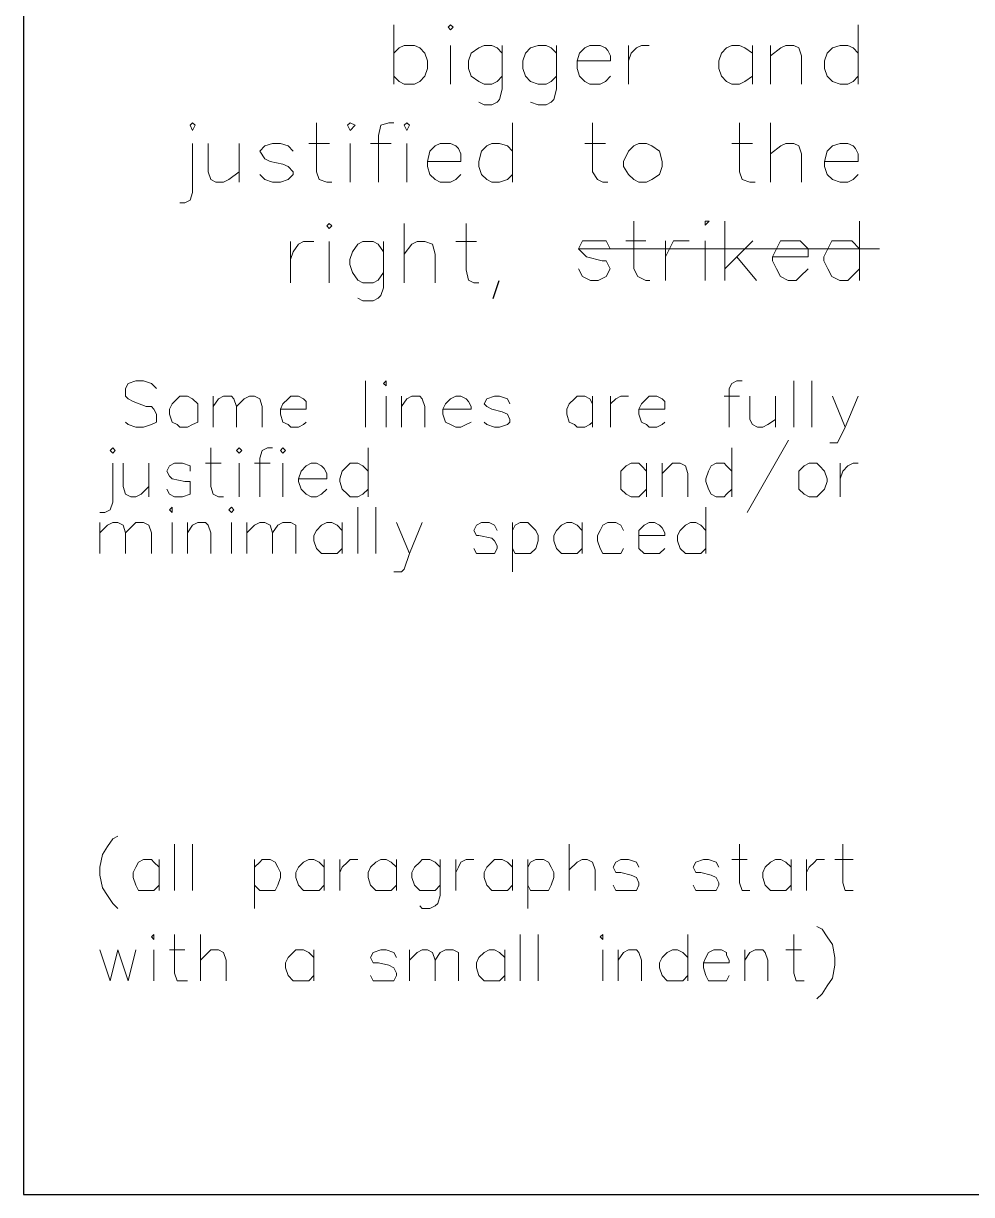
# Model space of a CAD drawing. Header units: millimetres. Extents: x -1200100 to -1199960, y -800082 to -800000.
# Drawn here: x -1199994.613 to -1199990.613, y -800019 to -800014.06 of the extents above; entities that cross this region are included whole.
import ezdxf

# ---------------------------------------------------------------- set-up
doc = ezdxf.new("R2010")
doc.units = ezdxf.units.MM
doc.header["$LTSCALE"] = 0.05
doc.layers.add('Drawing Contents', color=9, linetype='Continuous')
doc.layers.add('Should Look Like This', color=7, linetype='Continuous')

msp = doc.modelspace()

# ---------------------------------------------------------------- linework, layer by layer
at = {"layer": 'Drawing Contents'}
msp.add_lwpolyline([(-1199994.6132, -800019), (-1199986.6132, -800019), (-1199986.6132, -800011), (-1199994.6132, -800011)], close=True, dxfattribs=at)
at = {"layer": 'Should Look Like This'}
msp.add_line((-1199992.6071, -800015.1461), (-1199992.6328, -800015.2214), dxfattribs=at)
at = {"layer": 'Should Look Like This', "color": 7, "lineweight": 0}
for points in [[(-1199993.0504, -800014.3159), (-1199993.0504, -800014.0656)], [(-1199991.0915, -800014.0656), (-1199991.0915, -800014.3159)], [(-1199993.0504, -800014.1853), (-1199993.0286, -800014.1636), (-1199993.0068, -800014.1527), (-1199992.9633, -800014.1527), (-1199992.9415, -800014.1636), (-1199992.9198, -800014.1853), (-1199992.9089, -800014.218), (-1199992.9089, -800014.2506), (-1199992.9198, -800014.2833), (-1199992.9415, -800014.305), (-1199992.9633, -800014.3159), (-1199993.0068, -800014.3159), (-1199993.0286, -800014.305), (-1199993.0504, -800014.2833)], [(-1199992.8109, -800014.1527), (-1199992.8109, -800014.3159)], [(-1199992.5933, -800014.1853), (-1199992.6151, -800014.1636), (-1199992.6368, -800014.1527), (-1199992.6695, -800014.1527), (-1199992.6912, -800014.1636), (-1199992.7239, -800014.1853), (-1199992.7348, -800014.218), (-1199992.7348, -800014.2506), (-1199992.7239, -800014.2833), (-1199992.6912, -800014.305), (-1199992.6695, -800014.3159), (-1199992.6368, -800014.3159), (-1199992.6151, -800014.305), (-1199992.5933, -800014.2833)], [(-1199992.5933, -800014.1527), (-1199992.5933, -800014.3377), (-1199992.6042, -800014.3812), (-1199992.6151, -800014.3921), (-1199992.6368, -800014.403), (-1199992.6695, -800014.403), (-1199992.6912, -800014.3921)], [(-1199992.3648, -800014.1853), (-1199992.3865, -800014.1636), (-1199992.4083, -800014.1527), (-1199992.4409, -800014.1527), (-1199992.4736, -800014.1636), (-1199992.4954, -800014.1853), (-1199992.5062, -800014.218), (-1199992.5062, -800014.2506), (-1199992.4954, -800014.2833), (-1199992.4736, -800014.305), (-1199992.4409, -800014.3159), (-1199992.4083, -800014.3159), (-1199992.3865, -800014.305), (-1199992.3648, -800014.2833)], [(-1199992.3648, -800014.1527), (-1199992.3648, -800014.3377), (-1199992.3756, -800014.3812), (-1199992.3865, -800014.3921), (-1199992.4083, -800014.403), (-1199992.4409, -800014.403), (-1199992.4736, -800014.3921)], [(-1199992.2777, -800014.218), (-1199992.1362, -800014.218), (-1199992.1362, -800014.1962), (-1199992.1471, -800014.1744), (-1199992.158, -800014.1636), (-1199992.1798, -800014.1527), (-1199992.2233, -800014.1527), (-1199992.2451, -800014.1636), (-1199992.2668, -800014.1853), (-1199992.2777, -800014.218), (-1199992.2777, -800014.2506), (-1199992.2668, -800014.2833), (-1199992.2451, -800014.305), (-1199992.2233, -800014.3159), (-1199992.1798, -800014.3159), (-1199992.158, -800014.305), (-1199992.1362, -800014.2833)], [(-1199992.0601, -800014.3159), (-1199992.0601, -800014.1527)], [(-1199992.0601, -800014.218), (-1199992.0492, -800014.1853), (-1199992.0274, -800014.1636), (-1199992.0056, -800014.1527), (-1199991.973, -800014.1527)], [(-1199991.5377, -800014.1853), (-1199991.5703, -800014.1636), (-1199991.5921, -800014.1527), (-1199991.6248, -800014.1527), (-1199991.6465, -800014.1636), (-1199991.6683, -800014.1853), (-1199991.6792, -800014.218), (-1199991.6792, -800014.2506), (-1199991.6683, -800014.2833), (-1199991.6465, -800014.305), (-1199991.6248, -800014.3159), (-1199991.5921, -800014.3159), (-1199991.5703, -800014.305), (-1199991.5377, -800014.2833)], [(-1199991.5377, -800014.1527), (-1199991.5377, -800014.3159)], [(-1199991.4615, -800014.3159), (-1199991.4615, -800014.1527)], [(-1199991.4615, -800014.1962), (-1199991.418, -800014.1636), (-1199991.3962, -800014.1527), (-1199991.3636, -800014.1527), (-1199991.3418, -800014.1636), (-1199991.3309, -800014.1962), (-1199991.3309, -800014.3159)], [(-1199991.0915, -800014.1853), (-1199991.1133, -800014.1636), (-1199991.1351, -800014.1527), (-1199991.1677, -800014.1527), (-1199991.2003, -800014.1636), (-1199991.2221, -800014.1853), (-1199991.233, -800014.218), (-1199991.233, -800014.2506), (-1199991.2221, -800014.2833), (-1199991.2003, -800014.305), (-1199991.1677, -800014.3159), (-1199991.1351, -800014.3159), (-1199991.1133, -800014.305), (-1199991.0915, -800014.2833)], [(-1199993.3768, -800014.4791), (-1199993.3768, -800014.6859), (-1199993.3659, -800014.7186), (-1199993.3333, -800014.7294), (-1199993.3115, -800014.7294)], [(-1199993.0504, -800014.4791), (-1199993.0721, -800014.4791), (-1199993.1048, -800014.49), (-1199993.1156, -800014.5336), (-1199993.1156, -800014.7294)], [(-1199992.5498, -800014.4791), (-1199992.5498, -800014.7294)], [(-1199992.2124, -800014.4791), (-1199992.2124, -800014.6859), (-1199992.1906, -800014.7186), (-1199992.1689, -800014.7294), (-1199992.1471, -800014.7294)], [(-1199991.5921, -800014.4791), (-1199991.5921, -800014.6859), (-1199991.5812, -800014.7186), (-1199991.5486, -800014.7294), (-1199991.5268, -800014.7294)], [(-1199991.4615, -800014.7294), (-1199991.4615, -800014.4791)], [(-1199993.8992, -800014.5662), (-1199993.8992, -800014.773), (-1199993.9101, -800014.8056), (-1199993.9318, -800014.8165), (-1199993.9536, -800014.8165)], [(-1199993.8339, -800014.5662), (-1199993.8339, -800014.6859), (-1199993.823, -800014.7186), (-1199993.8012, -800014.7294), (-1199993.7686, -800014.7294), (-1199993.7468, -800014.7186), (-1199993.7033, -800014.6859)], [(-1199993.7033, -800014.5662), (-1199993.7033, -800014.7294)], [(-1199993.4748, -800014.5989), (-1199993.4965, -800014.5771), (-1199993.5292, -800014.5662), (-1199993.5618, -800014.5662), (-1199993.5945, -800014.5771), (-1199993.6162, -800014.5989), (-1199993.5945, -800014.6315), (-1199993.5727, -800014.6424), (-1199993.5183, -800014.6533), (-1199993.4965, -800014.6641), (-1199993.4748, -800014.6859), (-1199993.4748, -800014.6968), (-1199993.4965, -800014.7186), (-1199993.5292, -800014.7294), (-1199993.5618, -800014.7294), (-1199993.5945, -800014.7186), (-1199993.6162, -800014.6968)], [(-1199993.4095, -800014.5662), (-1199993.3224, -800014.5662)], [(-1199993.2354, -800014.5662), (-1199993.2354, -800014.7294)], [(-1199993.1483, -800014.5662), (-1199993.0612, -800014.5662)], [(-1199992.9959, -800014.5662), (-1199992.9959, -800014.7294)], [(-1199992.9089, -800014.6424), (-1199992.7674, -800014.6424), (-1199992.7674, -800014.6097), (-1199992.7783, -800014.588), (-1199992.7892, -800014.5771), (-1199992.8109, -800014.5662), (-1199992.8545, -800014.5662), (-1199992.8762, -800014.5771), (-1199992.898, -800014.5989), (-1199992.9089, -800014.6424), (-1199992.9089, -800014.6641), (-1199992.898, -800014.6968), (-1199992.8762, -800014.7186), (-1199992.8545, -800014.7294), (-1199992.8109, -800014.7294), (-1199992.7892, -800014.7186), (-1199992.7674, -800014.6968)], [(-1199992.5498, -800014.5989), (-1199992.5715, -800014.5771), (-1199992.6042, -800014.5662), (-1199992.6368, -800014.5662), (-1199992.6586, -800014.5771), (-1199992.6804, -800014.5989), (-1199992.6912, -800014.6424), (-1199992.6912, -800014.6641), (-1199992.6804, -800014.6968), (-1199992.6586, -800014.7186), (-1199992.6368, -800014.7294), (-1199992.6042, -800014.7294), (-1199992.5715, -800014.7186), (-1199992.5498, -800014.6968)], [(-1199992.2451, -800014.5662), (-1199992.158, -800014.5662)], [(-1199991.6248, -800014.5662), (-1199991.5377, -800014.5662)], [(-1199991.4615, -800014.6097), (-1199991.418, -800014.5771), (-1199991.3962, -800014.5662), (-1199991.3636, -800014.5662), (-1199991.3418, -800014.5771), (-1199991.3309, -800014.6097), (-1199991.3309, -800014.7294)], [(-1199991.233, -800014.6424), (-1199991.0915, -800014.6424), (-1199991.0915, -800014.6097), (-1199991.1024, -800014.588), (-1199991.1133, -800014.5771), (-1199991.1351, -800014.5662), (-1199991.1677, -800014.5662), (-1199991.2003, -800014.5771), (-1199991.2221, -800014.5989), (-1199991.233, -800014.6424), (-1199991.233, -800014.6641), (-1199991.2221, -800014.6968), (-1199991.2003, -800014.7186), (-1199991.1677, -800014.7294), (-1199991.1351, -800014.7294), (-1199991.1133, -800014.7186), (-1199991.0915, -800014.6968)], [(-1199993.0071, -800015.1539), (-1199993.0071, -800014.9036)], [(-1199992.7459, -800014.9036), (-1199992.7459, -800015.0994), (-1199992.7351, -800015.143), (-1199992.7133, -800015.1539), (-1199992.6915, -800015.1539)], [(-1199993.4859, -800015.1539), (-1199993.4859, -800014.9797)], [(-1199993.4859, -800015.0559), (-1199993.4751, -800015.0233), (-1199993.4533, -800014.9906), (-1199993.4315, -800014.9797), (-1199993.388, -800014.9797)], [(-1199993.3227, -800014.9797), (-1199993.3227, -800015.1539)], [(-1199993.0942, -800015.0233), (-1199993.1159, -800014.9906), (-1199993.1377, -800014.9797), (-1199993.1812, -800014.9797), (-1199993.203, -800014.9906), (-1199993.2248, -800015.0233), (-1199993.2356, -800015.0559), (-1199993.2356, -800015.0777), (-1199993.2248, -800015.1103), (-1199993.203, -800015.143), (-1199993.1812, -800015.1539), (-1199993.1377, -800015.1539), (-1199993.1159, -800015.143), (-1199993.0942, -800015.1103)], [(-1199993.0942, -800014.9797), (-1199993.0942, -800015.1756), (-1199993.1051, -800015.2083), (-1199993.1159, -800015.2192), (-1199993.1377, -800015.23), (-1199993.1812, -800015.23), (-1199993.203, -800015.2192)], [(-1199993.0071, -800015.0341), (-1199992.9745, -800014.9906), (-1199992.9527, -800014.9797), (-1199992.9201, -800014.9797), (-1199992.8874, -800014.9906), (-1199992.8765, -800015.0341), (-1199992.8765, -800015.1539)], [(-1199992.7895, -800014.9797), (-1199992.7024, -800014.9797)], [(-1199994.0515, -800015.6), (-1199994.0733, -800015.5783), (-1199994.1059, -800015.5674), (-1199994.1386, -800015.5674), (-1199994.1712, -800015.5783), (-1199994.1821, -800015.6), (-1199994.1821, -800015.6109), (-1199994.1821, -800015.6327), (-1199994.1712, -800015.6436), (-1199994.1495, -800015.6544), (-1199994.0951, -800015.6762), (-1199994.0733, -800015.6762), (-1199994.0624, -800015.6871), (-1199994.0515, -800015.7089), (-1199994.0515, -800015.7415), (-1199994.0733, -800015.7524), (-1199994.1059, -800015.7633), (-1199994.1386, -800015.7633), (-1199994.1712, -800015.7524), (-1199994.1821, -800015.7415)], [(-1199993.1701, -800015.7633), (-1199993.1701, -800015.5674)], [(-1199991.5812, -800015.5674), (-1199991.603, -800015.5674), (-1199991.6248, -800015.5783), (-1199991.6356, -800015.6), (-1199991.6356, -800015.7633)], [(-1199991.3636, -800015.7633), (-1199991.3636, -800015.5674)], [(-1199991.2874, -800015.7633), (-1199991.2874, -800015.5674)], [(-1199993.8121, -800015.7633), (-1199993.8121, -800015.6327)], [(-1199993.8121, -800015.6762), (-1199993.7904, -800015.6436), (-1199993.7686, -800015.6327), (-1199993.7359, -800015.6327), (-1199993.7251, -800015.6436), (-1199993.7142, -800015.6762), (-1199993.7142, -800015.7633)], [(-1199993.7142, -800015.6762), (-1199993.6815, -800015.6436), (-1199993.6598, -800015.6327), (-1199993.638, -800015.6327), (-1199993.6162, -800015.6436), (-1199993.6054, -800015.6762), (-1199993.6054, -800015.7633)], [(-1199993.5292, -800015.6871), (-1199993.4204, -800015.6871), (-1199993.4204, -800015.6762), (-1199993.4204, -800015.6544), (-1199993.4312, -800015.6436), (-1199993.453, -800015.6327), (-1199993.4856, -800015.6327), (-1199993.4965, -800015.6436), (-1199993.5183, -800015.6653), (-1199993.5292, -800015.6871), (-1199993.5292, -800015.7089), (-1199993.5183, -800015.7415), (-1199993.4965, -800015.7524), (-1199993.4856, -800015.7633), (-1199993.453, -800015.7633), (-1199993.4312, -800015.7524), (-1199993.4204, -800015.7415)], [(-1199993.083, -800015.6327), (-1199993.083, -800015.7633)], [(-1199993.0177, -800015.7633), (-1199993.0177, -800015.6327)], [(-1199993.0177, -800015.6762), (-1199992.9959, -800015.6436), (-1199992.9742, -800015.6327), (-1199992.9415, -800015.6327), (-1199992.9306, -800015.6436), (-1199992.9198, -800015.6762), (-1199992.9198, -800015.7633)], [(-1199992.8436, -800015.6871), (-1199992.7239, -800015.6871), (-1199992.7239, -800015.6762), (-1199992.7348, -800015.6544), (-1199992.7456, -800015.6436), (-1199992.7674, -800015.6327), (-1199992.7892, -800015.6327), (-1199992.8109, -800015.6436), (-1199992.8327, -800015.6653), (-1199992.8436, -800015.6871), (-1199992.8436, -800015.7089), (-1199992.8327, -800015.7415), (-1199992.8109, -800015.7524), (-1199992.7892, -800015.7633), (-1199992.7674, -800015.7633), (-1199992.7456, -800015.7524), (-1199992.7239, -800015.7415)], [(-1199992.5606, -800015.6653), (-1199992.5715, -800015.6436), (-1199992.6042, -800015.6327), (-1199992.6259, -800015.6327), (-1199992.6586, -800015.6436), (-1199992.6695, -800015.6653), (-1199992.6586, -800015.6762), (-1199992.6368, -800015.6871), (-1199992.5933, -800015.698), (-1199992.5715, -800015.7089), (-1199992.5606, -800015.7306), (-1199992.5606, -800015.7415), (-1199992.5715, -800015.7524), (-1199992.6042, -800015.7633), (-1199992.6259, -800015.7633), (-1199992.6586, -800015.7524), (-1199992.6695, -800015.7415)], [(-1199992.2124, -800015.6653), (-1199992.2233, -800015.6436), (-1199992.2451, -800015.6327), (-1199992.2777, -800015.6327), (-1199992.2886, -800015.6436), (-1199992.3104, -800015.6653), (-1199992.3212, -800015.6871), (-1199992.3212, -800015.7089), (-1199992.3104, -800015.7415), (-1199992.2886, -800015.7524), (-1199992.2777, -800015.7633), (-1199992.2451, -800015.7633), (-1199992.2233, -800015.7524), (-1199992.2124, -800015.7415)], [(-1199992.2124, -800015.6327), (-1199992.2124, -800015.7633)], [(-1199992.1362, -800015.7633), (-1199992.1362, -800015.6327)], [(-1199992.1362, -800015.6871), (-1199992.1362, -800015.6653), (-1199992.1145, -800015.6436), (-1199992.0927, -800015.6327), (-1199992.0601, -800015.6327)], [(-1199992.0165, -800015.6871), (-1199991.9077, -800015.6871), (-1199991.9077, -800015.6762), (-1199991.9077, -800015.6544), (-1199991.9186, -800015.6436), (-1199991.9403, -800015.6327), (-1199991.973, -800015.6327), (-1199991.9839, -800015.6436), (-1199992.0056, -800015.6653), (-1199992.0165, -800015.6871), (-1199992.0165, -800015.7089), (-1199992.0056, -800015.7415), (-1199991.9839, -800015.7524), (-1199991.973, -800015.7633), (-1199991.9403, -800015.7633), (-1199991.9186, -800015.7524), (-1199991.9077, -800015.7415)], [(-1199991.6574, -800015.6327), (-1199991.5921, -800015.6327)], [(-1199991.5486, -800015.6327), (-1199991.5486, -800015.7306), (-1199991.5377, -800015.7524), (-1199991.5159, -800015.7633), (-1199991.4942, -800015.7633), (-1199991.4724, -800015.7524), (-1199991.4398, -800015.7306)], [(-1199991.4398, -800015.6327), (-1199991.4398, -800015.7633)], [(-1199991.2003, -800015.6327), (-1199991.1459, -800015.7633), (-1199991.0915, -800015.6327)], [(-1199991.1459, -800015.7633), (-1199991.1786, -800015.8286), (-1199991.1895, -800015.8286), (-1199991.2112, -800015.8286)], [(-1199991.3853, -800015.8177), (-1199991.5595, -800016.1224)], [(-1199993.823, -800015.8503), (-1199993.823, -800016.0136), (-1199993.8121, -800016.0462), (-1199993.7904, -800016.0571), (-1199993.7686, -800016.0571)], [(-1199993.5618, -800015.8503), (-1199993.5836, -800015.8503), (-1199993.6054, -800015.8612), (-1199993.6162, -800015.8939), (-1199993.6162, -800016.0571)], [(-1199993.1592, -800015.8503), (-1199993.1592, -800016.0571)], [(-1199991.6248, -800015.8503), (-1199991.6248, -800016.0571)], [(-1199994.2365, -800015.9156), (-1199994.2365, -800016.0789), (-1199994.2474, -800016.1115), (-1199994.2692, -800016.1224), (-1199994.2909, -800016.1224)], [(-1199994.193, -800015.9156), (-1199994.193, -800016.0136), (-1199994.1821, -800016.0462), (-1199994.1604, -800016.0571), (-1199994.1386, -800016.0571), (-1199994.1168, -800016.0462), (-1199994.0842, -800016.0136)], [(-1199994.0842, -800015.9156), (-1199994.0842, -800016.0571)], [(-1199993.9101, -800015.9483), (-1199993.9101, -800015.9265), (-1199993.9427, -800015.9156), (-1199993.9754, -800015.9156), (-1199993.9971, -800015.9265), (-1199994.008, -800015.9483), (-1199993.9971, -800015.97), (-1199993.9862, -800015.9809), (-1199993.9318, -800015.9918), (-1199993.9101, -800015.9918), (-1199993.9101, -800016.0136), (-1199993.9101, -800016.0244), (-1199993.9101, -800016.0462), (-1199993.9427, -800016.0571), (-1199993.9754, -800016.0571), (-1199993.9971, -800016.0462), (-1199994.008, -800016.0244)], [(-1199993.8448, -800015.9156), (-1199993.7795, -800015.9156)], [(-1199993.7033, -800015.9156), (-1199993.7033, -800016.0571)], [(-1199993.638, -800015.9156), (-1199993.5727, -800015.9156)], [(-1199993.5183, -800015.9156), (-1199993.5183, -800016.0571)], [(-1199993.453, -800015.9809), (-1199993.3333, -800015.9809), (-1199993.3333, -800015.9592), (-1199993.3442, -800015.9374), (-1199993.3551, -800015.9265), (-1199993.3768, -800015.9156), (-1199993.3986, -800015.9156), (-1199993.4204, -800015.9265), (-1199993.4421, -800015.9483), (-1199993.453, -800015.9809), (-1199993.453, -800015.9918), (-1199993.4421, -800016.0244), (-1199993.4204, -800016.0462), (-1199993.3986, -800016.0571), (-1199993.3768, -800016.0571), (-1199993.3551, -800016.0462), (-1199993.3333, -800016.0244)], [(-1199993.1592, -800015.9483), (-1199993.1809, -800015.9265), (-1199993.2027, -800015.9156), (-1199993.2354, -800015.9156), (-1199993.2462, -800015.9265), (-1199993.268, -800015.9483), (-1199993.2789, -800015.9809), (-1199993.2789, -800015.9918), (-1199993.268, -800016.0244), (-1199993.2462, -800016.0462), (-1199993.2354, -800016.0571), (-1199993.2027, -800016.0571), (-1199993.1809, -800016.0462), (-1199993.1592, -800016.0244)], [(-1199991.9839, -800015.9483), (-1199992.0056, -800015.9265), (-1199992.0165, -800015.9156), (-1199992.0492, -800015.9156), (-1199992.0709, -800015.9265), (-1199992.0927, -800015.9483), (-1199992.0927, -800015.9809), (-1199992.0927, -800015.9918), (-1199992.0927, -800016.0244), (-1199992.0709, -800016.0462), (-1199992.0492, -800016.0571), (-1199992.0165, -800016.0571), (-1199992.0056, -800016.0462), (-1199991.9839, -800016.0244)], [(-1199991.9839, -800015.9156), (-1199991.9839, -800016.0571)], [(-1199991.9186, -800016.0571), (-1199991.9186, -800015.9156)], [(-1199991.9186, -800015.9592), (-1199991.8859, -800015.9265), (-1199991.8751, -800015.9156), (-1199991.8424, -800015.9156), (-1199991.8206, -800015.9265), (-1199991.8098, -800015.9592), (-1199991.8098, -800016.0571)], [(-1199991.6248, -800015.9483), (-1199991.6465, -800015.9265), (-1199991.6574, -800015.9156), (-1199991.6901, -800015.9156), (-1199991.7118, -800015.9265), (-1199991.7227, -800015.9483), (-1199991.7336, -800015.9809), (-1199991.7336, -800015.9918), (-1199991.7227, -800016.0244), (-1199991.7118, -800016.0462), (-1199991.6901, -800016.0571), (-1199991.6574, -800016.0571), (-1199991.6465, -800016.0462), (-1199991.6248, -800016.0244)], [(-1199991.1677, -800016.0571), (-1199991.1677, -800015.9156)], [(-1199991.1677, -800015.9809), (-1199991.1568, -800015.9483), (-1199991.1351, -800015.9265), (-1199991.1133, -800015.9156), (-1199991.0915, -800015.9156)], [(-1199993.2027, -800016.2965), (-1199993.2027, -800016.1006)], [(-1199993.1265, -800016.2965), (-1199993.1265, -800016.1006)], [(-1199991.7336, -800016.1006), (-1199991.7336, -800016.2965)], [(-1199994.2909, -800016.2965), (-1199994.2909, -800016.1659)], [(-1199994.2909, -800016.2094), (-1199994.2583, -800016.1768), (-1199994.2365, -800016.1659), (-1199994.2148, -800016.1659), (-1199994.193, -800016.1768), (-1199994.1821, -800016.2094), (-1199994.1821, -800016.2965)], [(-1199994.1821, -800016.2094), (-1199994.1495, -800016.1768), (-1199994.1386, -800016.1659), (-1199994.1059, -800016.1659), (-1199994.0842, -800016.1768), (-1199994.0733, -800016.2094), (-1199994.0733, -800016.2965)], [(-1199993.9862, -800016.1659), (-1199993.9862, -800016.2965)], [(-1199993.9209, -800016.2965), (-1199993.9209, -800016.1659)], [(-1199993.9209, -800016.2094), (-1199993.8992, -800016.1768), (-1199993.8774, -800016.1659), (-1199993.8448, -800016.1659), (-1199993.8339, -800016.1768), (-1199993.823, -800016.2094), (-1199993.823, -800016.2965)], [(-1199993.7359, -800016.1659), (-1199993.7359, -800016.2965)], [(-1199993.6707, -800016.2965), (-1199993.6707, -800016.1659)], [(-1199993.6707, -800016.2094), (-1199993.638, -800016.1768), (-1199993.6162, -800016.1659), (-1199993.5945, -800016.1659), (-1199993.5727, -800016.1768), (-1199993.5618, -800016.2094), (-1199993.5618, -800016.2965)], [(-1199993.5618, -800016.2094), (-1199993.5401, -800016.1768), (-1199993.5183, -800016.1659), (-1199993.4856, -800016.1659), (-1199993.4639, -800016.1768), (-1199993.4639, -800016.2094), (-1199993.4639, -800016.2965)], [(-1199993.268, -800016.1986), (-1199993.2898, -800016.1768), (-1199993.3115, -800016.1659), (-1199993.3333, -800016.1659), (-1199993.3551, -800016.1768), (-1199993.3768, -800016.1986), (-1199993.3877, -800016.2203), (-1199993.3877, -800016.2421), (-1199993.3768, -800016.2747), (-1199993.3551, -800016.2965), (-1199993.3333, -800016.2965), (-1199993.3115, -800016.2965), (-1199993.2898, -800016.2965), (-1199993.268, -800016.2747)], [(-1199993.268, -800016.1659), (-1199993.268, -800016.2965)], [(-1199993.0395, -800016.1659), (-1199992.9851, -800016.2965), (-1199992.9306, -800016.1659)], [(-1199992.6151, -800016.1986), (-1199992.6259, -800016.1768), (-1199992.6477, -800016.1659), (-1199992.6804, -800016.1659), (-1199992.7021, -800016.1768), (-1199992.713, -800016.1986), (-1199992.7021, -800016.2203), (-1199992.6912, -800016.2203), (-1199992.6368, -800016.2312), (-1199992.6259, -800016.2421), (-1199992.6151, -800016.2639), (-1199992.6151, -800016.2747), (-1199992.6259, -800016.2965), (-1199992.6477, -800016.2965), (-1199992.6804, -800016.2965), (-1199992.7021, -800016.2965), (-1199992.713, -800016.2747)], [(-1199992.5498, -800016.1659), (-1199992.5498, -800016.3727)], [(-1199992.5498, -800016.1986), (-1199992.5389, -800016.1768), (-1199992.5171, -800016.1659), (-1199992.4845, -800016.1659), (-1199992.4736, -800016.1768), (-1199992.4518, -800016.1986), (-1199992.4409, -800016.2203), (-1199992.4409, -800016.2421), (-1199992.4518, -800016.2747), (-1199992.4736, -800016.2965), (-1199992.4845, -800016.2965), (-1199992.5171, -800016.2965), (-1199992.5389, -800016.2965), (-1199992.5498, -800016.2747)], [(-1199992.2559, -800016.1986), (-1199992.2777, -800016.1768), (-1199992.2995, -800016.1659), (-1199992.3212, -800016.1659), (-1199992.343, -800016.1768), (-1199992.3648, -800016.1986), (-1199992.3756, -800016.2203), (-1199992.3756, -800016.2421), (-1199992.3648, -800016.2747), (-1199992.343, -800016.2965), (-1199992.3212, -800016.2965), (-1199992.2995, -800016.2965), (-1199992.2777, -800016.2965), (-1199992.2559, -800016.2747)], [(-1199992.2559, -800016.1659), (-1199992.2559, -800016.2965)], [(-1199992.0818, -800016.1986), (-1199992.0927, -800016.1768), (-1199992.1145, -800016.1659), (-1199992.1471, -800016.1659), (-1199992.1689, -800016.1768), (-1199992.1798, -800016.1986), (-1199992.1906, -800016.2203), (-1199992.1906, -800016.2421), (-1199992.1798, -800016.2747), (-1199992.1689, -800016.2965), (-1199992.1471, -800016.2965), (-1199992.1145, -800016.2965), (-1199992.0927, -800016.2965), (-1199992.0818, -800016.2747)], [(-1199992.0165, -800016.2203), (-1199991.9077, -800016.2203), (-1199991.9077, -800016.2094), (-1199991.9186, -800016.1877), (-1199991.9295, -800016.1768), (-1199991.9512, -800016.1659), (-1199991.973, -800016.1659), (-1199991.9948, -800016.1768), (-1199992.0165, -800016.1986), (-1199992.0165, -800016.2203), (-1199992.0165, -800016.2421), (-1199992.0165, -800016.2747), (-1199991.9948, -800016.2965), (-1199991.973, -800016.2965), (-1199991.9512, -800016.2965), (-1199991.9295, -800016.2965), (-1199991.9077, -800016.2747)], [(-1199991.7336, -800016.1986), (-1199991.7553, -800016.1768), (-1199991.7771, -800016.1659), (-1199991.7989, -800016.1659), (-1199991.8206, -800016.1768), (-1199991.8424, -800016.1986), (-1199991.8533, -800016.2203), (-1199991.8533, -800016.2421), (-1199991.8424, -800016.2747), (-1199991.8206, -800016.2965), (-1199991.7989, -800016.2965), (-1199991.7771, -800016.2965), (-1199991.7553, -800016.2965), (-1199991.7336, -800016.2747)], [(-1199992.9851, -800016.2965), (-1199993.0068, -800016.3618), (-1199993.0177, -800016.3727), (-1199993.0504, -800016.3727)]]:
    msp.add_lwpolyline(points, dxfattribs=at)
for points in [[(-1199992.8218, -800014.0765), (-1199992.8109, -800014.0874), (-1199992.8001, -800014.0765), (-1199992.8109, -800014.0656), (-1199992.8218, -800014.0765)], [(-1199993.9101, -800014.49), (-1199993.8992, -800014.5118), (-1199993.8883, -800014.49), (-1199993.8992, -800014.4791), (-1199993.9101, -800014.49)], [(-1199993.2462, -800014.49), (-1199993.2354, -800014.5118), (-1199993.2136, -800014.49), (-1199993.2354, -800014.4791), (-1199993.2462, -800014.49)], [(-1199993.0068, -800014.49), (-1199992.9959, -800014.5118), (-1199992.9851, -800014.49), (-1199992.9959, -800014.4791), (-1199993.0068, -800014.49)], [(-1199992.0165, -800014.5662), (-1199992.0383, -800014.5771), (-1199992.0601, -800014.5989), (-1199992.0818, -800014.6424), (-1199992.0818, -800014.6641), (-1199992.0601, -800014.6968), (-1199992.0383, -800014.7186), (-1199992.0165, -800014.7294), (-1199991.9839, -800014.7294), (-1199991.9621, -800014.7186), (-1199991.9295, -800014.6968), (-1199991.9186, -800014.6641), (-1199991.9186, -800014.6424), (-1199991.9295, -800014.5989), (-1199991.9621, -800014.5771), (-1199991.9839, -800014.5662), (-1199992.0165, -800014.5662)], [(-1199993.3336, -800014.9144), (-1199993.3227, -800014.9253), (-1199993.3118, -800014.9144), (-1199993.3227, -800014.9036), (-1199993.3336, -800014.9144)], [(-1199993.0939, -800015.5783), (-1199993.083, -800015.5892), (-1199993.083, -800015.5783), (-1199993.083, -800015.5674), (-1199993.0939, -800015.5783)], [(-1199993.9536, -800015.6327), (-1199993.9645, -800015.6436), (-1199993.9862, -800015.6653), (-1199993.9971, -800015.6871), (-1199993.9971, -800015.7089), (-1199993.9862, -800015.7415), (-1199993.9645, -800015.7524), (-1199993.9536, -800015.7633), (-1199993.9209, -800015.7633), (-1199993.8992, -800015.7524), (-1199993.8774, -800015.7415), (-1199993.8774, -800015.7089), (-1199993.8774, -800015.6871), (-1199993.8774, -800015.6653), (-1199993.8992, -800015.6436), (-1199993.9209, -800015.6327), (-1199993.9536, -800015.6327)], [(-1199994.2474, -800015.8612), (-1199994.2365, -800015.8721), (-1199994.2257, -800015.8612), (-1199994.2365, -800015.8503), (-1199994.2474, -800015.8612)], [(-1199993.7142, -800015.8612), (-1199993.7033, -800015.8721), (-1199993.6924, -800015.8612), (-1199993.7033, -800015.8503), (-1199993.7142, -800015.8612)], [(-1199993.5292, -800015.8612), (-1199993.5183, -800015.8721), (-1199993.5074, -800015.8612), (-1199993.5183, -800015.8503), (-1199993.5292, -800015.8612)], [(-1199991.2983, -800015.9156), (-1199991.3201, -800015.9265), (-1199991.3418, -800015.9483), (-1199991.3418, -800015.9809), (-1199991.3418, -800015.9918), (-1199991.3418, -800016.0244), (-1199991.3201, -800016.0462), (-1199991.2983, -800016.0571), (-1199991.2656, -800016.0571), (-1199991.2548, -800016.0462), (-1199991.233, -800016.0244), (-1199991.2221, -800015.9918), (-1199991.2221, -800015.9809), (-1199991.233, -800015.9483), (-1199991.2548, -800015.9265), (-1199991.2656, -800015.9156), (-1199991.2983, -800015.9156)], [(-1199993.9971, -800016.1115), (-1199993.9862, -800016.1224), (-1199993.9862, -800016.1115), (-1199993.9862, -800016.1006), (-1199993.9971, -800016.1115)], [(-1199993.7468, -800016.1115), (-1199993.7359, -800016.1224), (-1199993.7251, -800016.1115), (-1199993.7359, -800016.1006), (-1199993.7468, -800016.1115)]]:
    msp.add_lwpolyline(points, close=True, dxfattribs=at)
at = {"layer": 'Should Look Like This', "color": 1, "lineweight": 0}
for points in [[(-1199992.0378, -800014.8941), (-1199992.0378, -800015.0946), (-1199992.0211, -800015.128), (-1199991.9877, -800015.1447), (-1199991.971, -800015.1447)], [(-1199991.6536, -800015.1447), (-1199991.6536, -800014.8941)], [(-1199991.0856, -800014.8941), (-1199991.0856, -800015.1447)], [(-1199992.138, -800015.0111), (-1199992.1547, -800014.9777), (-1199992.1881, -800014.9777), (-1199992.2215, -800014.9777), (-1199992.255, -800014.9777), (-1199992.2717, -800015.0111), (-1199992.255, -800015.0278), (-1199992.2383, -800015.0445), (-1199992.1714, -800015.0612), (-1199992.1547, -800015.0612), (-1199992.138, -800015.0946), (-1199992.1547, -800015.128), (-1199992.1881, -800015.1447), (-1199992.2215, -800015.1447), (-1199992.255, -800015.128), (-1199992.2717, -800015.0946)], [(-1199992.0712, -800014.9777), (-1199991.9877, -800014.9777)], [(-1199991.9041, -800015.1447), (-1199991.9041, -800014.9777)], [(-1199991.9041, -800015.0445), (-1199991.8874, -800015.0111), (-1199991.8707, -800014.9777), (-1199991.8373, -800014.9777), (-1199991.8039, -800014.9777)], [(-1199991.7371, -800014.9777), (-1199991.7371, -800015.1447)], [(-1199991.5366, -800014.9777), (-1199991.6536, -800015.0946)], [(-1199991.4531, -800015.0445), (-1199991.3028, -800015.0445), (-1199991.3028, -800015.0111), (-1199991.3195, -800014.9944), (-1199991.3362, -800014.9777), (-1199991.3529, -800014.9777), (-1199991.3863, -800014.9777), (-1199991.4197, -800014.9777), (-1199991.4364, -800015.0111), (-1199991.4531, -800015.0445), (-1199991.4531, -800015.0612), (-1199991.4364, -800015.0946), (-1199991.4197, -800015.128), (-1199991.3863, -800015.1447), (-1199991.3529, -800015.1447), (-1199991.3362, -800015.128), (-1199991.3028, -800015.0946)], [(-1199991.0856, -800015.0111), (-1199991.119, -800014.9777), (-1199991.1357, -800014.9777), (-1199991.1691, -800014.9777), (-1199991.2025, -800014.9777), (-1199991.2192, -800015.0111), (-1199991.2359, -800015.0445), (-1199991.2359, -800015.0612), (-1199991.2192, -800015.0946), (-1199991.2025, -800015.128), (-1199991.1691, -800015.1447), (-1199991.1357, -800015.1447), (-1199991.119, -800015.128), (-1199991.0856, -800015.0946)], [(-1199992.2717, -800015.0111), (-1199991.0021, -800015.0111)], [(-1199991.6035, -800015.0445), (-1199991.5199, -800015.1447)]]:
    msp.add_lwpolyline(points, dxfattribs=at)
msp.add_lwpolyline([(-1199991.7371, -800014.8941), (-1199991.7371, -800014.9108), (-1199991.7204, -800014.8941), (-1199991.7371, -800014.8941)], close=True, dxfattribs=at)
at = {"layer": 'Should Look Like This', "color": 252, "lineweight": 0}
for points in [[(-1199994.2148, -800017.4889), (-1199994.2365, -800017.4997), (-1199994.2583, -800017.5324), (-1199994.2801, -800017.565), (-1199994.2909, -800017.6195), (-1199994.2909, -800017.6521), (-1199994.2801, -800017.7065), (-1199994.2583, -800017.7392), (-1199994.2365, -800017.7718), (-1199994.2148, -800017.7936)], [(-1199993.9754, -800017.7174), (-1199993.9754, -800017.5215)], [(-1199993.8992, -800017.7174), (-1199993.8992, -800017.5215)], [(-1199992.3104, -800017.7174), (-1199992.3104, -800017.5215)], [(-1199991.5921, -800017.5215), (-1199991.5921, -800017.6847), (-1199991.5812, -800017.7174), (-1199991.5703, -800017.7174), (-1199991.5486, -800017.7174)], [(-1199991.1568, -800017.5215), (-1199991.1568, -800017.6847), (-1199991.1459, -800017.7174), (-1199991.1242, -800017.7174), (-1199991.1133, -800017.7174)], [(-1199994.0407, -800017.6195), (-1199994.0624, -800017.5977), (-1199994.0733, -800017.5868), (-1199994.1059, -800017.5868), (-1199994.1277, -800017.5977), (-1199994.1386, -800017.6195), (-1199994.1495, -800017.6412), (-1199994.1495, -800017.663), (-1199994.1386, -800017.6956), (-1199994.1277, -800017.7174), (-1199994.1059, -800017.7174), (-1199994.0733, -800017.7174), (-1199994.0624, -800017.7174), (-1199994.0407, -800017.6956)], [(-1199994.0407, -800017.5868), (-1199994.0407, -800017.7174)], [(-1199993.638, -800017.5868), (-1199993.638, -800017.7936)], [(-1199993.638, -800017.6195), (-1199993.6162, -800017.5977), (-1199993.6054, -800017.5868), (-1199993.5727, -800017.5868), (-1199993.5509, -800017.5977), (-1199993.5401, -800017.6195), (-1199993.5292, -800017.6412), (-1199993.5292, -800017.663), (-1199993.5401, -800017.6956), (-1199993.5509, -800017.7174), (-1199993.5727, -800017.7174), (-1199993.6054, -800017.7174), (-1199993.6162, -800017.7174), (-1199993.638, -800017.6956)], [(-1199993.3442, -800017.6195), (-1199993.3659, -800017.5977), (-1199993.3877, -800017.5868), (-1199993.4095, -800017.5868), (-1199993.4312, -800017.5977), (-1199993.453, -800017.6195), (-1199993.4639, -800017.6412), (-1199993.4639, -800017.663), (-1199993.453, -800017.6956), (-1199993.4312, -800017.7174), (-1199993.4095, -800017.7174), (-1199993.3877, -800017.7174), (-1199993.3659, -800017.7174), (-1199993.3442, -800017.6956)], [(-1199993.3442, -800017.5868), (-1199993.3442, -800017.7174)], [(-1199993.2789, -800017.7174), (-1199993.2789, -800017.5868)], [(-1199993.2789, -800017.6412), (-1199993.268, -800017.6195), (-1199993.2462, -800017.5977), (-1199993.2354, -800017.5868), (-1199993.2027, -800017.5868)], [(-1199993.0395, -800017.6195), (-1199993.0612, -800017.5977), (-1199993.083, -800017.5868), (-1199993.1048, -800017.5868), (-1199993.1265, -800017.5977), (-1199993.1483, -800017.6195), (-1199993.1592, -800017.6412), (-1199993.1592, -800017.663), (-1199993.1483, -800017.6956), (-1199993.1265, -800017.7174), (-1199993.1048, -800017.7174), (-1199993.083, -800017.7174), (-1199993.0612, -800017.7174), (-1199993.0395, -800017.6956)], [(-1199993.0395, -800017.5868), (-1199993.0395, -800017.7174)], [(-1199992.8545, -800017.6195), (-1199992.8762, -800017.5977), (-1199992.898, -800017.5868), (-1199992.9306, -800017.5868), (-1199992.9415, -800017.5977), (-1199992.9633, -800017.6195), (-1199992.9742, -800017.6412), (-1199992.9742, -800017.663), (-1199992.9633, -800017.6956), (-1199992.9415, -800017.7174), (-1199992.9306, -800017.7174), (-1199992.898, -800017.7174), (-1199992.8762, -800017.7174), (-1199992.8545, -800017.6956)], [(-1199992.8545, -800017.5868), (-1199992.8545, -800017.7392), (-1199992.8654, -800017.7718), (-1199992.8762, -800017.7827), (-1199992.898, -800017.7936), (-1199992.9306, -800017.7936), (-1199992.9415, -800017.7827)], [(-1199992.7892, -800017.7174), (-1199992.7892, -800017.5868)], [(-1199992.7892, -800017.6412), (-1199992.7783, -800017.6195), (-1199992.7674, -800017.5977), (-1199992.7456, -800017.5868), (-1199992.713, -800017.5868)], [(-1199992.5498, -800017.6195), (-1199992.5715, -800017.5977), (-1199992.5933, -800017.5868), (-1199992.6259, -800017.5868), (-1199992.6368, -800017.5977), (-1199992.6586, -800017.6195), (-1199992.6695, -800017.6412), (-1199992.6695, -800017.663), (-1199992.6586, -800017.6956), (-1199992.6368, -800017.7174), (-1199992.6259, -800017.7174), (-1199992.5933, -800017.7174), (-1199992.5715, -800017.7174), (-1199992.5498, -800017.6956)], [(-1199992.5498, -800017.5868), (-1199992.5498, -800017.7174)], [(-1199992.4845, -800017.5868), (-1199992.4845, -800017.7936)], [(-1199992.4845, -800017.6195), (-1199992.4736, -800017.5977), (-1199992.4518, -800017.5868), (-1199992.4192, -800017.5868), (-1199992.3974, -800017.5977), (-1199992.3865, -800017.6195), (-1199992.3756, -800017.6412), (-1199992.3756, -800017.663), (-1199992.3865, -800017.6956), (-1199992.3974, -800017.7174), (-1199992.4192, -800017.7174), (-1199992.4518, -800017.7174), (-1199992.4736, -800017.7174), (-1199992.4845, -800017.6956)], [(-1199992.3104, -800017.6303), (-1199992.2777, -800017.5977), (-1199992.2559, -800017.5868), (-1199992.2342, -800017.5868), (-1199992.2124, -800017.5977), (-1199992.2015, -800017.6303), (-1199992.2015, -800017.7174)], [(-1199992.0165, -800017.6195), (-1199992.0274, -800017.5977), (-1199992.0601, -800017.5868), (-1199992.0927, -800017.5868), (-1199992.1145, -800017.5977), (-1199992.1253, -800017.6195), (-1199992.1145, -800017.6412), (-1199992.0927, -800017.6412), (-1199992.0492, -800017.6521), (-1199992.0274, -800017.663), (-1199992.0165, -800017.6847), (-1199992.0165, -800017.6956), (-1199992.0274, -800017.7174), (-1199992.0601, -800017.7174), (-1199992.0927, -800017.7174), (-1199992.1145, -800017.7174), (-1199992.1253, -800017.6956)], [(-1199991.6792, -800017.6195), (-1199991.6901, -800017.5977), (-1199991.7227, -800017.5868), (-1199991.7445, -800017.5868), (-1199991.7771, -800017.5977), (-1199991.788, -800017.6195), (-1199991.7771, -800017.6412), (-1199991.7553, -800017.6412), (-1199991.7118, -800017.6521), (-1199991.6901, -800017.663), (-1199991.6792, -800017.6847), (-1199991.6792, -800017.6956), (-1199991.6901, -800017.7174), (-1199991.7227, -800017.7174), (-1199991.7445, -800017.7174), (-1199991.7771, -800017.7174), (-1199991.788, -800017.6956)], [(-1199991.6248, -800017.5868), (-1199991.5595, -800017.5868)], [(-1199991.3745, -800017.6195), (-1199991.3962, -800017.5977), (-1199991.418, -800017.5868), (-1199991.4398, -800017.5868), (-1199991.4615, -800017.5977), (-1199991.4833, -800017.6195), (-1199991.4942, -800017.6412), (-1199991.4942, -800017.663), (-1199991.4833, -800017.6956), (-1199991.4615, -800017.7174), (-1199991.4398, -800017.7174), (-1199991.418, -800017.7174), (-1199991.3962, -800017.7174), (-1199991.3745, -800017.6956)], [(-1199991.3745, -800017.5868), (-1199991.3745, -800017.7174)], [(-1199991.3092, -800017.7174), (-1199991.3092, -800017.5868)], [(-1199991.3092, -800017.6412), (-1199991.2983, -800017.6195), (-1199991.2765, -800017.5977), (-1199991.2656, -800017.5868), (-1199991.233, -800017.5868)], [(-1199991.1895, -800017.5868), (-1199991.1133, -800017.5868)], [(-1199993.9754, -800017.9024), (-1199993.9754, -800018.0656), (-1199993.9645, -800018.0983), (-1199993.9427, -800018.0983), (-1199993.9209, -800018.0983)], [(-1199993.8665, -800018.0983), (-1199993.8665, -800017.9024)], [(-1199992.5171, -800018.0983), (-1199992.5171, -800017.9024)], [(-1199992.4409, -800018.0983), (-1199992.4409, -800017.9024)], [(-1199991.8098, -800017.9024), (-1199991.8098, -800018.0983)], [(-1199991.3636, -800017.9024), (-1199991.3636, -800018.0656), (-1199991.3527, -800018.0983), (-1199991.3418, -800018.0983), (-1199991.3201, -800018.0983)], [(-1199991.2656, -800017.8697), (-1199991.2439, -800017.8806), (-1199991.2221, -800017.9133), (-1199991.2003, -800017.9459), (-1199991.1895, -800018.0003), (-1199991.1895, -800018.033), (-1199991.2003, -800018.0874), (-1199991.2221, -800018.12), (-1199991.2439, -800018.1527), (-1199991.2656, -800018.1745)], [(-1199994.2909, -800017.9677), (-1199994.2474, -800018.0983), (-1199994.2148, -800017.9677), (-1199994.1712, -800018.0983), (-1199994.1386, -800017.9677)], [(-1199994.0624, -800017.9677), (-1199994.0624, -800018.0983)], [(-1199993.9971, -800017.9677), (-1199993.9318, -800017.9677)], [(-1199993.8665, -800018.0112), (-1199993.8339, -800017.9786), (-1199993.823, -800017.9677), (-1199993.7904, -800017.9677), (-1199993.7686, -800017.9786), (-1199993.7577, -800018.0112), (-1199993.7577, -800018.0983)], [(-1199993.3877, -800018.0003), (-1199993.4095, -800017.9786), (-1199993.4312, -800017.9677), (-1199993.4639, -800017.9677), (-1199993.4748, -800017.9786), (-1199993.4965, -800018.0003), (-1199993.5074, -800018.0221), (-1199993.5074, -800018.0439), (-1199993.4965, -800018.0765), (-1199993.4748, -800018.0983), (-1199993.4639, -800018.0983), (-1199993.4312, -800018.0983), (-1199993.4095, -800018.0983), (-1199993.3877, -800018.0765)], [(-1199993.3877, -800017.9677), (-1199993.3877, -800018.0983)], [(-1199993.0395, -800018.0003), (-1199993.0504, -800017.9786), (-1199993.083, -800017.9677), (-1199993.1048, -800017.9677), (-1199993.1374, -800017.9786), (-1199993.1483, -800018.0003), (-1199993.1374, -800018.0221), (-1199993.1156, -800018.0221), (-1199993.0721, -800018.033), (-1199993.0504, -800018.0439), (-1199993.0395, -800018.0656), (-1199993.0395, -800018.0765), (-1199993.0504, -800018.0983), (-1199993.083, -800018.0983), (-1199993.1048, -800018.0983), (-1199993.1374, -800018.0983), (-1199993.1483, -800018.0765)], [(-1199992.9851, -800018.0983), (-1199992.9851, -800017.9677)], [(-1199992.9851, -800018.0112), (-1199992.9524, -800017.9786), (-1199992.9306, -800017.9677), (-1199992.9089, -800017.9677), (-1199992.8871, -800017.9786), (-1199992.8762, -800018.0112), (-1199992.8762, -800018.0983)], [(-1199992.8762, -800018.0112), (-1199992.8545, -800017.9786), (-1199992.8327, -800017.9677), (-1199992.8001, -800017.9677), (-1199992.7783, -800017.9786), (-1199992.7783, -800018.0112), (-1199992.7783, -800018.0983)], [(-1199992.5824, -800018.0003), (-1199992.6042, -800017.9786), (-1199992.6259, -800017.9677), (-1199992.6477, -800017.9677), (-1199992.6695, -800017.9786), (-1199992.6912, -800018.0003), (-1199992.7021, -800018.0221), (-1199992.7021, -800018.0439), (-1199992.6912, -800018.0765), (-1199992.6695, -800018.0983), (-1199992.6477, -800018.0983), (-1199992.6259, -800018.0983), (-1199992.6042, -800018.0983), (-1199992.5824, -800018.0765)], [(-1199992.5824, -800017.9677), (-1199992.5824, -800018.0983)], [(-1199992.1689, -800017.9677), (-1199992.1689, -800018.0983)], [(-1199992.1036, -800018.0983), (-1199992.1036, -800017.9677)], [(-1199992.1036, -800018.0112), (-1199992.0818, -800017.9786), (-1199992.0601, -800017.9677), (-1199992.0274, -800017.9677), (-1199992.0165, -800017.9786), (-1199992.0056, -800018.0112), (-1199992.0056, -800018.0983)], [(-1199991.8098, -800018.0003), (-1199991.8315, -800017.9786), (-1199991.8533, -800017.9677), (-1199991.8751, -800017.9677), (-1199991.8968, -800017.9786), (-1199991.9186, -800018.0003), (-1199991.9295, -800018.0221), (-1199991.9295, -800018.0439), (-1199991.9186, -800018.0765), (-1199991.8968, -800018.0983), (-1199991.8751, -800018.0983), (-1199991.8533, -800018.0983), (-1199991.8315, -800018.0983), (-1199991.8098, -800018.0765)], [(-1199991.7445, -800018.0221), (-1199991.6356, -800018.0221), (-1199991.6356, -800018.0112), (-1199991.6465, -800017.9895), (-1199991.6465, -800017.9786), (-1199991.6683, -800017.9677), (-1199991.7009, -800017.9677), (-1199991.7227, -800017.9786), (-1199991.7336, -800018.0003), (-1199991.7445, -800018.0221), (-1199991.7445, -800018.0439), (-1199991.7336, -800018.0765), (-1199991.7227, -800018.0983), (-1199991.7009, -800018.0983), (-1199991.6683, -800018.0983), (-1199991.6465, -800018.0983), (-1199991.6356, -800018.0765)], [(-1199991.5703, -800018.0983), (-1199991.5703, -800017.9677)], [(-1199991.5703, -800018.0112), (-1199991.5486, -800017.9786), (-1199991.5268, -800017.9677), (-1199991.4942, -800017.9677), (-1199991.4833, -800017.9786), (-1199991.4724, -800018.0112), (-1199991.4724, -800018.0983)], [(-1199991.3962, -800017.9677), (-1199991.3309, -800017.9677)]]:
    msp.add_lwpolyline(points, dxfattribs=at)
for points in [[(-1199994.0733, -800017.9133), (-1199994.0624, -800017.9242), (-1199994.0624, -800017.9133), (-1199994.0624, -800017.9024), (-1199994.0733, -800017.9133)], [(-1199992.1798, -800017.9133), (-1199992.1689, -800017.9242), (-1199992.1689, -800017.9133), (-1199992.1689, -800017.9024), (-1199992.1798, -800017.9133)]]:
    msp.add_lwpolyline(points, close=True, dxfattribs=at)

doc.saveas('drawing.dxf')
